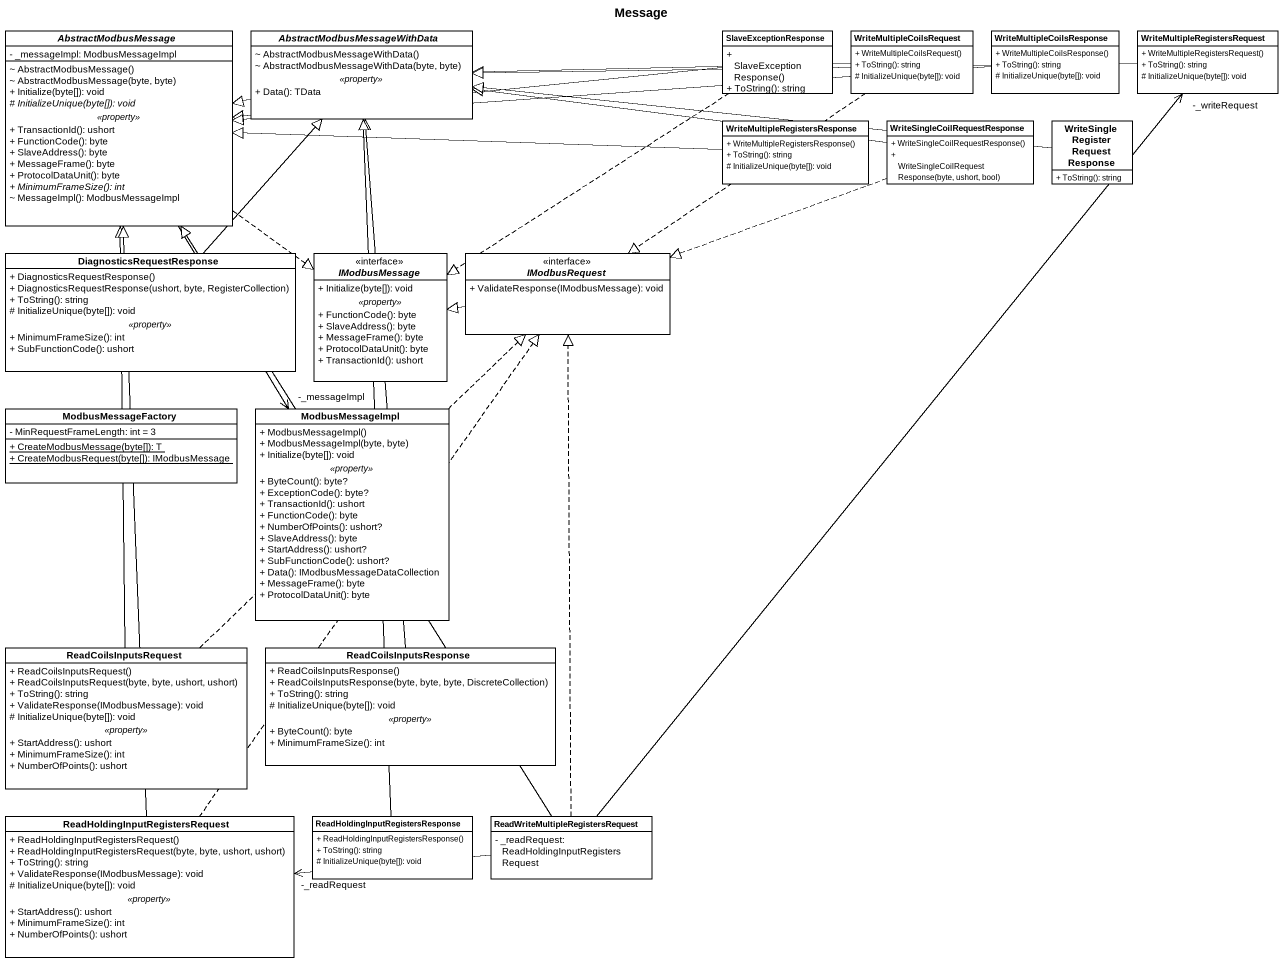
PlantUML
@startuml
title Message
hide circle
hide empty members
skinparam classAttributeIconSize 0
abstract class AbstractModbusMessage {
  - _messageImpl: ModbusMessageImpl
  --
  ~ AbstractModbusMessage()
  ~ AbstractModbusMessage(byte, byte)
  + Initialize(byte[]): void
  {abstract} # InitializeUnique(byte[]): void
  .. <<property>> ..
  + TransactionId(): ushort
  + FunctionCode(): byte
  + SlaveAddress(): byte
  + MessageFrame(): byte
  + ProtocolDataUnit(): byte
  {abstract} + MinimumFrameSize(): int
  ~ MessageImpl(): ModbusMessageImpl
}
abstract class "AbstractModbusMessageWithData" as AbstractModbusMessageWithDat {
  ~ AbstractModbusMessageWithData()
  ~ AbstractModbusMessageWithData(byte, byte)
  .. <<property>> ..
  + Data(): TData
}
class SlaveExceptionResponse {
  + SlaveExceptionResponse()
  + ToString(): string
}
class WriteMultipleCoilsRequest {
  + WriteMultipleCoilsRequest()
  + ToString(): string
  # InitializeUnique(byte[]): void
}
class WriteMultipleCoilsResponse {
  + WriteMultipleCoilsResponse()
  + ToString(): string
  # InitializeUnique(byte[]): void
}
class "WriteMultipleRegistersRequest" as WriteMultipleRegistersReques {
  + WriteMultipleRegistersRequest()
  + ToString(): string
  # InitializeUnique(byte[]): void
}
class "WriteMultipleRegistersResponse" as WriteMultipleRegistersRespon {
  + WriteMultipleRegistersResponse()
  + ToString(): string
  # InitializeUnique(byte[]): void
}
class "WriteSingleCoilRequestResponse" as WriteSingleCoilRequestRespon {
  + WriteSingleCoilRequestResponse()
  + WriteSingleCoilRequestResponse(byte, ushort, bool)
}
class "WriteSingleRegisterRequestResponse" as WriteSingleRegisterRequestRe {
  + ToString(): string
}
class DiagnosticsRequestResponse {
  + DiagnosticsRequestResponse()
  + DiagnosticsRequestResponse(ushort, byte, RegisterCollection)
  + ToString(): string
  # InitializeUnique(byte[]): void
  .. <<property>> ..
  + MinimumFrameSize(): int
  + SubFunctionCode(): ushort
}
interface IModbusMessage {
  + Initialize(byte[]): void
  .. <<property>> ..
  + FunctionCode(): byte
  + SlaveAddress(): byte
  + MessageFrame(): byte
  + ProtocolDataUnit(): byte
  + TransactionId(): ushort
}
interface IModbusRequest {
  + ValidateResponse(IModbusMessage): void
}
class ModbusMessageFactory {
  - MinRequestFrameLength: int = 3
  {static} + CreateModbusMessage(byte[]): T
  {static} + CreateModbusRequest(byte[]): IModbusMessage
}
class ModbusMessageImpl {
  + ModbusMessageImpl()
  + ModbusMessageImpl(byte, byte)
  + Initialize(byte[]): void
  .. <<property>> ..
  + ByteCount(): byte?
  + ExceptionCode(): byte?
  + TransactionId(): ushort
  + FunctionCode(): byte
  + NumberOfPoints(): ushort?
  + SlaveAddress(): byte
  + StartAddress(): ushort?
  + SubFunctionCode(): ushort?
  + Data(): IModbusMessageDataCollection
  + MessageFrame(): byte
  + ProtocolDataUnit(): byte
}
class ReadCoilsInputsRequest {
  + ReadCoilsInputsRequest()
  + ReadCoilsInputsRequest(byte, byte, ushort, ushort)
  + ToString(): string
  + ValidateResponse(IModbusMessage): void
  # InitializeUnique(byte[]): void
  .. <<property>> ..
  + StartAddress(): ushort
  + MinimumFrameSize(): int
  + NumberOfPoints(): ushort
}
class ReadCoilsInputsResponse {
  + ReadCoilsInputsResponse()
  + ReadCoilsInputsResponse(byte, byte, byte, DiscreteCollection)
  + ToString(): string
  # InitializeUnique(byte[]): void
  .. <<property>> ..
  + ByteCount(): byte
  + MinimumFrameSize(): int
}
class "ReadHoldingInputRegistersRequest" as ReadHoldingInputRegistersReq {
  + ReadHoldingInputRegistersRequest()
  + ReadHoldingInputRegistersRequest(byte, byte, ushort, ushort)
  + ToString(): string
  + ValidateResponse(IModbusMessage): void
  # InitializeUnique(byte[]): void
  .. <<property>> ..
  + StartAddress(): ushort
  + MinimumFrameSize(): int
  + NumberOfPoints(): ushort
}
class "ReadHoldingInputRegistersResponse" as ReadHoldingInputRegistersRes {
  + ReadHoldingInputRegistersResponse()
  + ToString(): string
  # InitializeUnique(byte[]): void
}
class "ReadWriteMultipleRegistersRequest" as ReadWriteMultipleRegistersRe {
  - _readRequest: ReadHoldingInputRegistersRequest
}
AbstractModbusMessage ..|> IModbusMessage
AbstractModbusMessage --> "-_messageImpl" ModbusMessageImpl
AbstractModbusMessageWithDat -left-|> AbstractModbusMessage
SlaveExceptionResponse -left-|> AbstractModbusMessage
SlaveExceptionResponse ..|> IModbusMessage
WriteMultipleCoilsRequest -left-|> AbstractModbusMessageWithDat
WriteMultipleCoilsRequest ..|> IModbusRequest
WriteMultipleCoilsResponse -left-|> AbstractModbusMessage
WriteMultipleRegistersReques -left-|> AbstractModbusMessageWithDat
WriteMultipleRegistersRespon -left-|> AbstractModbusMessage
WriteSingleCoilRequestRespon -left-|> AbstractModbusMessageWithDat
WriteSingleCoilRequestRespon .left.|> IModbusRequest
WriteSingleRegisterRequestRe -left-|> AbstractModbusMessageWithDat
DiagnosticsRequestResponse -up-|> AbstractModbusMessageWithDat
IModbusRequest -left-|> IModbusMessage
ReadCoilsInputsRequest -up-|> AbstractModbusMessage
ReadCoilsInputsRequest .up.|> IModbusRequest
ReadCoilsInputsResponse -up-|> AbstractModbusMessageWithDat
ReadHoldingInputRegistersReq -up-|> AbstractModbusMessage
ReadHoldingInputRegistersReq .up.|> IModbusRequest
ReadHoldingInputRegistersRes -up-|> AbstractModbusMessageWithDat
ReadWriteMultipleRegistersRe -up-|> AbstractModbusMessage
ReadWriteMultipleRegistersRe -up-> "-_writeRequest" WriteMultipleRegistersReques
ReadWriteMultipleRegistersRe .up.|> IModbusRequest
ReadWriteMultipleRegistersRe -left-> "-_readRequest" ReadHoldingInputRegistersReq
@enduml
